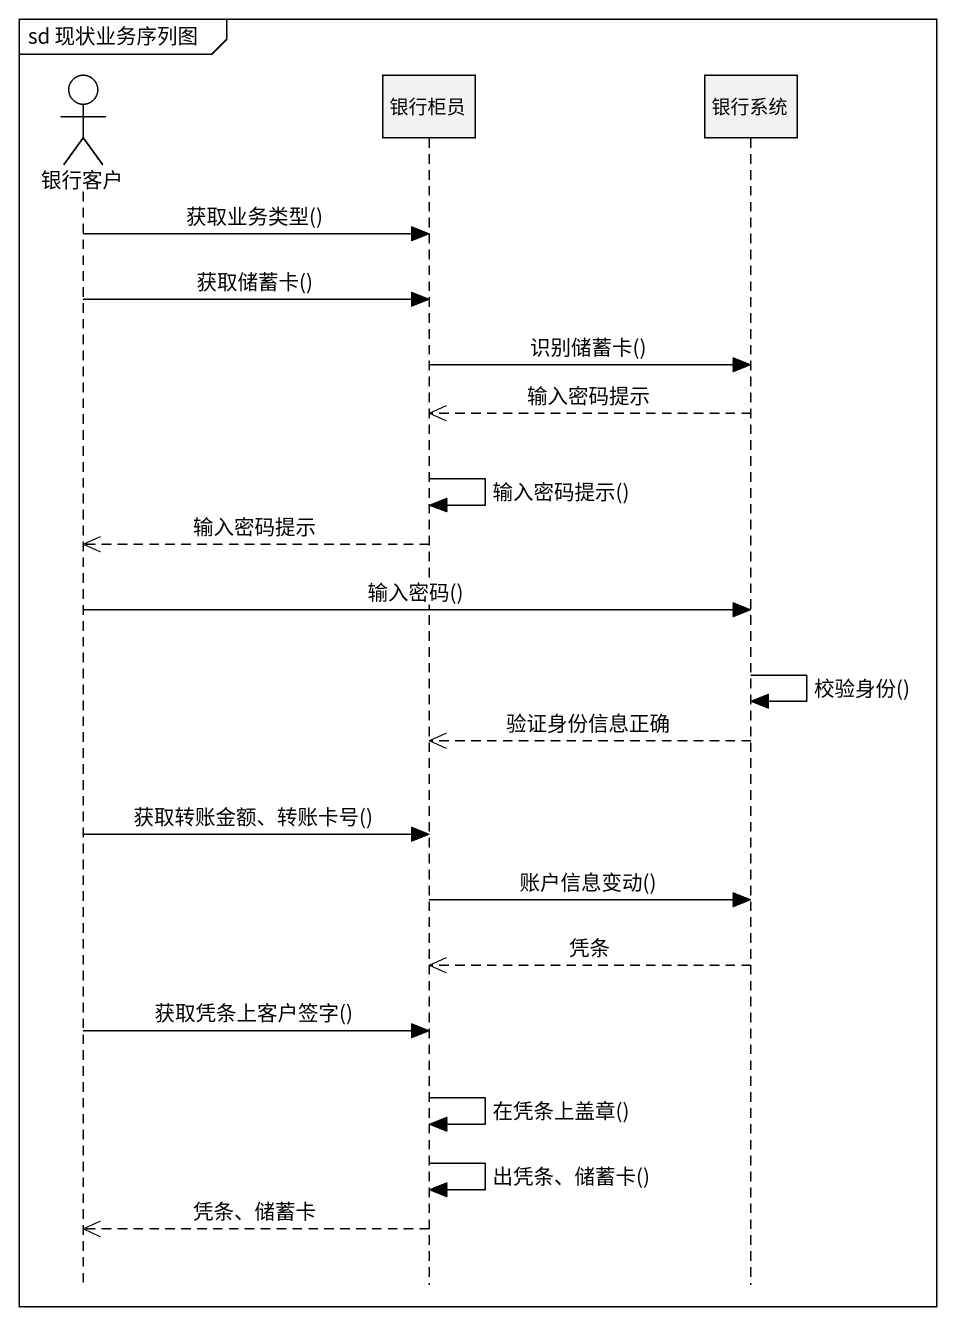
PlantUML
@startuml
mainframe sd 现状业务序列图
hide footbox
actor 银行客户
participant 银行柜员
participant 银行系统

银行客户 -> 银行柜员 : 获取业务类型()
银行客户 -> 银行柜员 : 获取储蓄卡()
银行柜员 -> 银行系统 : 识别储蓄卡()
银行系统 -->> 银行柜员 : 输入密码提示
银行柜员 -> 银行柜员 : 输入密码提示()
银行柜员 -->> 银行客户 : 输入密码提示
银行客户 -> 银行系统 : 输入密码()
银行系统 -> 银行系统 : 校验身份()
银行系统 -->> 银行柜员 : 验证身份信息正确
银行客户 -> 银行柜员 : 获取转账金额、转账卡号()
银行柜员 -> 银行系统 : 账户信息变动()
银行系统 -->> 银行柜员 : 凭条
银行客户 -> 银行柜员 : 获取凭条上客户签字()
银行柜员 -> 银行柜员 : 在凭条上盖章()
银行柜员 -> 银行柜员 : 出凭条、储蓄卡()
银行柜员 -->> 银行客户 : 凭条、储蓄卡
@enduml
